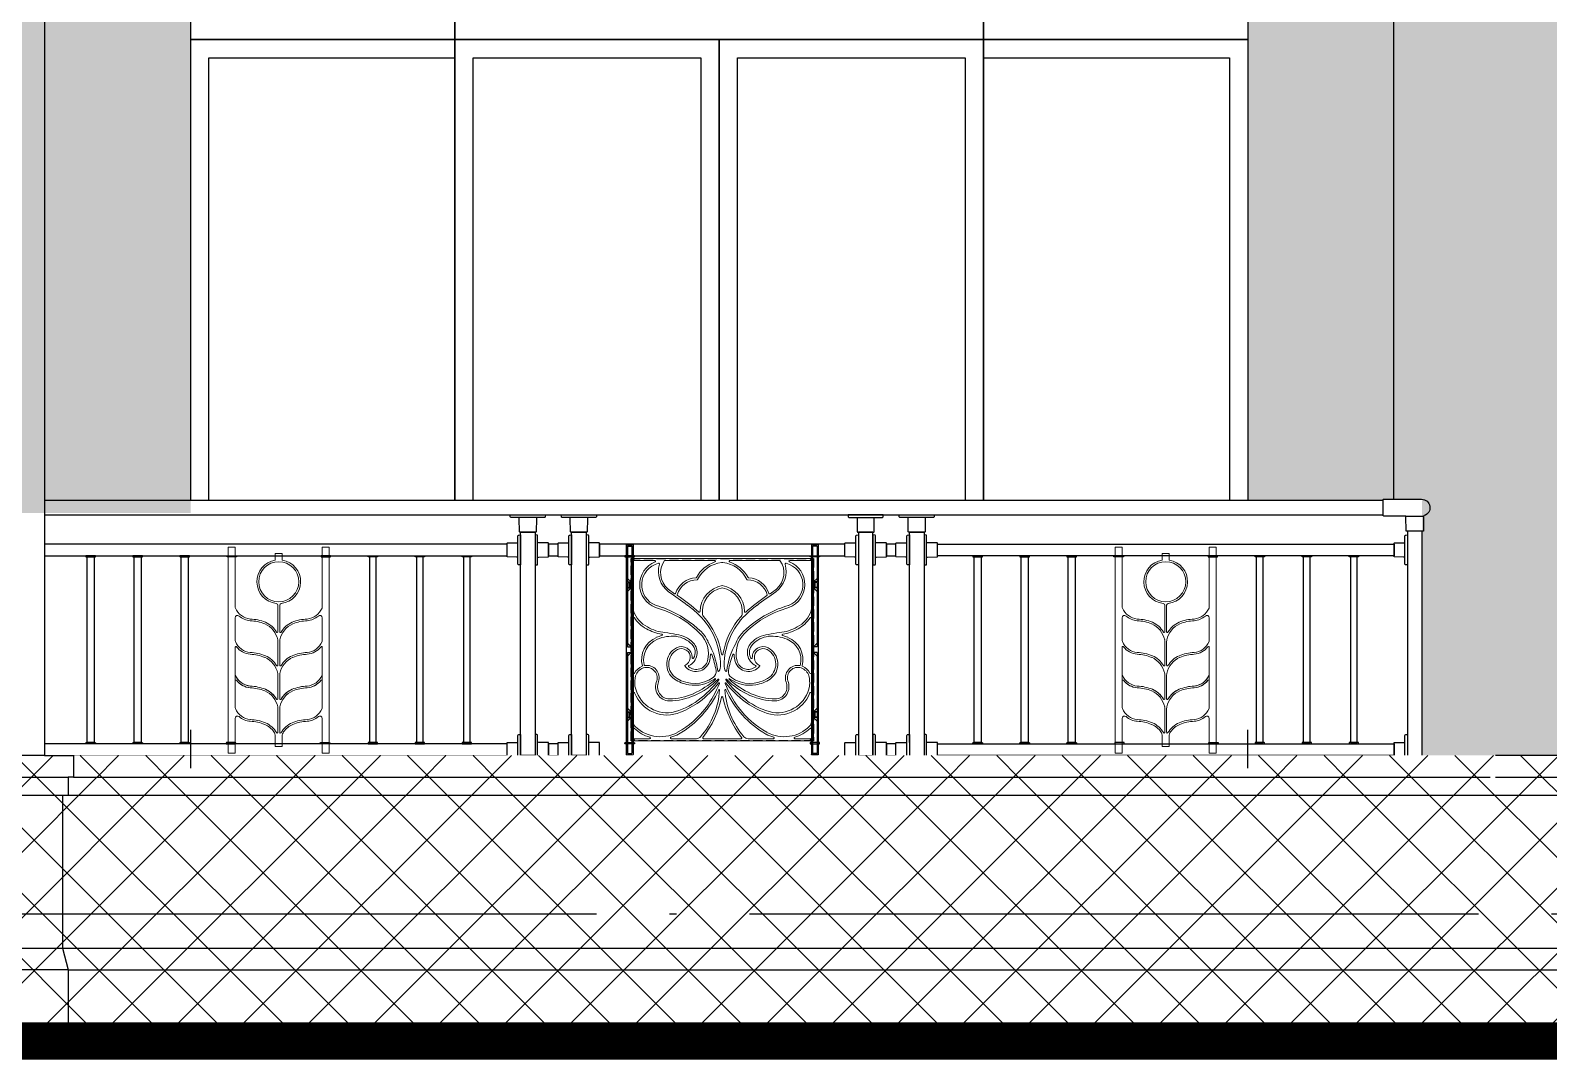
# Model space of a CAD drawing. Extents: x -12446 to 284554, y -295110 to 165007.
# Drawn here: x 84960 to 89126, y -262654 to -259829 of the extents above; entities that cross this region are included whole.
import ezdxf

# ---------------------------------------------------------------- set-up
doc = ezdxf.new("R2010")
doc.units = 0
doc.header["$LTSCALE"] = 1000
doc.linetypes.add('AX-14-E$0$DASH', pattern=[0.35, 0.25, -0.1])
doc.linetypes.add('AX-14-E$0$DOTE', pattern=[2.42, 2, -0.2, 0.02, -0.2])
doc.layers.get('0').update_dxf_attribs({"linetype": 'CONTINUOUS'})
doc.layers.get('Defpoints').update_dxf_attribs({"linetype": 'CONTINUOUS'})
for name, color, linetype in [('A-Anno-Note', 241, 'CONTINUOUS'), ('AX-14-comp-tc$0$AX-T-LMCZ-Z$0$AX-13-E01-E03$0$A-Detl-Patt', 8, 'CONTINUOUS'), ('AX-14-comp-tc$0$AX-T-LMCZ-Z$1$AX-13-E01-E03$0$家具与填充', 251, 'CONTINUOUS'), ('AX-14-E$0$A-Detl-Fine', 152, 'CONTINUOUS'), ('AX-14-E$0$A-Detl-Thin', 131, 'CONTINUOUS'), ('AX-14-E$0$A-elev-FIXT', 9, 'CONTINUOUS'), ('AX-14-E$0$A-elev-HRAL', 61, 'CONTINUOUS'), ('AX-14-E$0$A-elev-XFINE', 8, 'CONTINUOUS'), ('AX-14-E$0$栏杆型材', 82, 'CONTINUOUS'), ('AX-14-E$0$阳台栏杆扶手', 82, 'CONTINUOUS')]:
    doc.layers.add(name, color=color, linetype=linetype)
doc.layers.add('AX-14-E$0$A-Grid', color=222, linetype='AX-14-E$0$DOTE', plot=False)
doc.layers.add('AX-14-E$0$花形线', color=241, linetype='CONTINUOUS', lineweight=15)

# ---------------------------------------------------------------- blocks, each defined once
blk = doc.blocks.new('AX-14-E$0$4080转角立图')
at = {"layer": 'AX-14-E$0$A-elev-FIXT', "linetype": 'Continuous'}
blk.add_line((25.6, 42), (-24.3, 42), dxfattribs=at)
blk.add_lwpolyline([(-25.3, 43, -0.327139), (-24.2, 41.5), (-23.5, 0), (23.5, 0), (24.2, 40.5, -0.409111), (25.7, 42), (85.3, 42, 0.414214), (86.8, 43.5), (86.8, 86.5, 0.414214), (85.3, 88), (-18.8, 88, 0.865157)], format="xyb", close=True, dxfattribs=at)
blk = doc.blocks.new('AX-14-E$0$32固定座立面')
at = {"layer": 'AX-14-E$0$栏杆型材', "color": 6, "linetype": 'Continuous'}
blk.add_line((-7, -22.5), (-7, 22.5), dxfattribs=at)
blk.add_lwpolyline([(-7, -22.5, 0.41166), (-10, -19.5), (-36, -19.3, -0.41166), (-37, -18.3), (-37, 18.3, -0.41166), (-36, 19.3), (-10, 19.5, 0.41166), (-7, 22.5), (-7, 39, -0.41166), (-5, 41), (0, 41.1), (0, -41.1), (-5, -41, -0.41166), (-7, -39)], format="xyb", close=True, dxfattribs=at)
blk = doc.blocks.new('AX-14-E$0$螺帽01')
at = {"layer": 'AX-14-E$0$A-elev-XFINE', "linetype": 'Continuous'}
blk.add_lwpolyline([(-12.5, -3), (12.5, -3, 0.414214), (13, -2.5), (13, -0.5, 0.414214), (12.5, 0), (-12.5, 0, 0.414214), (-13, -0.5), (-13, -2.5, 0.414214)], format="xyb", close=True, dxfattribs=at)
blk = doc.blocks.new('AX-14-E$0$40固定座立图')
at = {"layer": 'AX-14-E$0$A-elev-HRAL', "color": 6, "linetype": 'Continuous'}
blk.add_line((-26.5, -7), (26.5, -7), dxfattribs=at)
blk.add_lwpolyline([(48, -5), (48.1, 0), (-48.1, 0), (-48, -5, 0.41166), (-46, -7), (-26.5, -7, -0.41166), (-23.5, -10), (-23.2, -46, 0.41166), (-22.2, -47), (22.2, -47, 0.41166), (23.2, -46), (23.5, -10, -0.41166), (26.5, -7), (46, -7, 0.41166)], format="xyb", close=True, dxfattribs=at)
blk = doc.blocks.new('*U266')
at = {"layer": 'AX-14-E$0$A-elev-HRAL', "ltscale": 10}
for points in [[(12.5, 258, -0.414214), (13, 257.5), (13, 255.5, -0.414214), (12.5, 255), (-12.5, 255, -0.414214), (-13, 255.5), (-13, 257.5, -0.414214), (-12.5, 258)], [(12.5, -258, 0.414214), (13, -257.5), (13, -255.5, 0.414214), (12.5, -255), (-12.5, -255, 0.414214), (-13, -255.5), (-13, -257.5, 0.414214), (-12.5, -258)]]:
    blk.add_lwpolyline(points, format="xyb", close=True, dxfattribs=at)
blk.add_lwpolyline([(-9.5, -255), (9.5, -255), (9.5, 255), (-9.5, 255)], close=True, dxfattribs=at)
blk = doc.blocks.new('*U267')
at = {"layer": 'AX-14-E$0$A-elev-HRAL', "color": 0, "linetype": 'ByBlock', "lineweight": -2}
for p in [(0, 0), (129, 0), (258, 0)]:
    blk.add_blockref('*U266', p, dxfattribs=at)
blk = doc.blocks.new('*U268')
at = {"layer": 'AX-14-E$0$A-elev-HRAL', "ltscale": 10}
for points in [[(12.5, 258, -0.414214), (13, 257.5), (13, 255.5, -0.414214), (12.5, 255), (-12.5, 255, -0.414214), (-13, 255.5), (-13, 257.5, -0.414214), (-12.5, 258)], [(12.5, -258, 0.414214), (13, -257.5), (13, -255.5, 0.414214), (12.5, -255), (-12.5, -255, 0.414214), (-13, -255.5), (-13, -257.5, 0.414214), (-12.5, -258)]]:
    blk.add_lwpolyline(points, format="xyb", close=True, dxfattribs=at)
blk.add_lwpolyline([(-9.5, -255), (9.5, -255), (9.5, 255), (-9.5, 255)], close=True, dxfattribs=at)
blk = doc.blocks.new('*U269')
at = {"layer": 'AX-14-E$0$A-elev-HRAL', "color": 0, "linetype": 'ByBlock', "lineweight": -2}
for p in [(0, 0), (129, 0), (258, 0)]:
    blk.add_blockref('*U268', p, dxfattribs=at)
blk = doc.blocks.new('*U270')
at = {"layer": 'AX-14-E$0$A-elev-HRAL', "ltscale": 10}
for points in [[(12.5, 258, -0.414214), (13, 257.5), (13, 255.5, -0.414214), (12.5, 255), (-12.5, 255, -0.414214), (-13, 255.5), (-13, 257.5, -0.414214), (-12.5, 258)], [(12.5, -258, 0.414214), (13, -257.5), (13, -255.5, 0.414214), (12.5, -255), (-12.5, -255, 0.414214), (-13, -255.5), (-13, -257.5, 0.414214), (-12.5, -258)]]:
    blk.add_lwpolyline(points, format="xyb", close=True, dxfattribs=at)
blk.add_lwpolyline([(-9.5, -255), (9.5, -255), (9.5, 255), (-9.5, 255)], close=True, dxfattribs=at)
blk = doc.blocks.new('*U271')
at = {"layer": 'AX-14-E$0$A-elev-HRAL', "color": 0, "linetype": 'ByBlock', "lineweight": -2}
for p in [(0, 0), (129, 0), (258, 0)]:
    blk.add_blockref('*U270', p, dxfattribs=at)
blk = doc.blocks.new('*U272')
at = {"layer": 'AX-14-E$0$A-elev-HRAL', "ltscale": 10}
for points in [[(12.5, 258, -0.414214), (13, 257.5), (13, 255.5, -0.414214), (12.5, 255), (-12.5, 255, -0.414214), (-13, 255.5), (-13, 257.5, -0.414214), (-12.5, 258)], [(12.5, -258, 0.414214), (13, -257.5), (13, -255.5, 0.414214), (12.5, -255), (-12.5, -255, 0.414214), (-13, -255.5), (-13, -257.5, 0.414214), (-12.5, -258)]]:
    blk.add_lwpolyline(points, format="xyb", close=True, dxfattribs=at)
blk.add_lwpolyline([(-9.5, -255), (9.5, -255), (9.5, 255), (-9.5, 255)], close=True, dxfattribs=at)
blk = doc.blocks.new('*U273')
at = {"layer": 'AX-14-E$0$A-elev-HRAL', "color": 0, "linetype": 'ByBlock', "lineweight": -2}
for p in [(0, 0), (129, 0), (258, 0)]:
    blk.add_blockref('*U272', p, dxfattribs=at)
blk = doc.blocks.new('AX-14-E$0$镁铝合金竖杆576')
at = {"layer": 'AX-14-E$0$A-elev-HRAL', "ltscale": 10}
for p, q in [((-13.5, 287.5, 0), (-13.5, -287.5, 0)), ((-13, 288, 0), (5, 288, 0)), ((-10, 284, 0), (-10, 186)), ((-9.5, 284.5, 0), (1.5, 284.5, 0)), ((2, 284, 0), (2, -284, 0)), ((5.5, 287.5, 0), (5.5, -287.5, 0)), ((-10, 196), (0, 186)), ((-10, 186), (0, 186)), ((-10, 185), (-10, 171)), ((-10, 185), (0, 185)), ((-10, 171), (0, 171)), ((-10, 170), (-10, 8)), ((-10, 170), (0, 170)), ((-10, 160), (0, 170)), ((0, 186), (0, 170)), ((2, 207.5), (5.5, 207.5)), ((-10, 18), (0, 8)), ((-10, 8), (0, 8)), ((0, 8), (0, -8)), ((-10, -8), (-10, -170)), ((-10, -8), (0, -8)), ((-10, -18), (0, -8)), ((-10, -160), (0, -170)), ((-10, -170), (0, -170)), ((-10, -171), (-10, -185)), ((-10, -171), (0, -171)), ((-10, -185), (0, -185)), ((-10, -186), (-10, -284, 0)), ((-10, -186), (0, -186)), ((-10, -196), (0, -186)), ((0, -170), (0, -186)), ((2, -187.5), (5.5, -187.5)), ((-13, -288, 0), (5, -288, 0)), ((-9.5, -284.5, 0), (1.5, -284.5, 0))]:
    blk.add_line(p, q, dxfattribs=at)
for centre, start, end in [((-13, 287.5, 0), 90, 180), ((-9.5, 284, 0), 90, 180), ((1.5, 284, 0), 0, 90), ((5, 287.5, 0), 0, 90), ((-13, -287.5, 0), 180, 270), ((-9.5, -284, 0), 180, 270), ((1.5, -284, 0), 270, 0), ((5, -287.5, 0), 270, 0)]:
    blk.add_arc(centre, 0.5, start, end, dxfattribs=at)
blk = doc.blocks.new('AX-14-E$0$祥云铁花六')
at = {"layer": 'AX-14-E$0$花形线'}
for p, q in [((0, -107), (0, -3)), ((0, -3), (7, -3)), ((5.5, -6.5), (5.5, -139)), ((65, -5.5), (6.5, -5.5)), ((9, -1), (7, -3)), ((9, 0), (491, 0)), ((9, 0), (9, -1)), ((229.3, -5.5), (91.6, -5.5)), ((408.4, -5.5), (270.7, -5.5)), ((493.5, -5.5), (435, -5.5)), ((491, 0), (491, -1)), ((491, -1), (493, -3)), ((500, -3), (493, -3)), ((494.5, -139), (494.5, -6.5)), ((500, -3), (500, -107)), ((0, -407), (0, -107)), ((101.4, -84.1), (119, -96.8)), ((381, -96.8), (398.6, -84.1)), ((500, -107), (500, -407)), ((5.5, -163.8), (5.5, -314.1)), ((94.2, -143.4), (67, -134.2)), ((96.2, -138.3), (96.2, -138.3)), ((403.8, -138.3), (403.8, -138.3)), ((433, -134.2), (405.8, -143.4)), ((494.5, -314.1), (494.5, -163.8)), ((35.6, -290.5), (36, -292.9)), ((214.8, -282.3), (214.7, -282.4)), ((285.3, -282.4), (285.2, -282.3)), ((464, -292.9), (464.4, -290.5)), ((5.5, -369.7), (5.5, -449)), ((494.5, -454.9), (494.5, -369.7)), ((0, -497), (0, -407)), ((500, -407), (500, -497)), ((-5, -422), (-4, -421)), ((-5, -434), (-5, -422)), ((-5, -434), (-4, -435)), ((-4, -421), (0, -421)), ((-4, -435), (-4, -421)), ((-4, -435), (0, -435)), ((504, -421), (500, -421)), ((504, -435), (500, -435)), ((505, -422), (504, -421)), ((504, -435), (504, -421)), ((505, -434), (504, -435)), ((505, -434), (505, -422)), ((0, -497), (7, -497)), ((5.5, -467.7), (5.5, -493.5)), ((6.5, -494.5), (50.7, -494.5)), ((9, -499), (7, -497)), ((9, -500), (9, -499)), ((109.6, -494.5), (179, -494.5)), ((198.5, -494.5), (301.5, -494.5)), ((321, -494.5), (390.4, -494.5)), ((449.3, -494.5), (493.5, -494.5)), ((491, -499), (493, -497)), ((491, -500), (491, -499)), ((500, -497), (493, -497)), ((494.5, -493.5), (494.5, -467.7)), ((491, -500), (9, -500))]:
    blk.add_line(p, q, dxfattribs=at)
at = {"layer": 'AX-14-E$0$花形线', "ltscale": 10}
for p, q in [((-5, -66), (-4, -65)), ((-5, -78), (-5, -66)), ((-5, -78), (-4, -79)), ((-4, -65), (0, -65)), ((-4, -79), (-4, -65)), ((-4, -79), (0, -79)), ((504, -65), (500, -65)), ((504, -79), (500, -79)), ((505, -66), (504, -65)), ((504, -79), (504, -65)), ((505, -78), (504, -79)), ((505, -78), (505, -66))]:
    blk.add_line(p, q, dxfattribs=at)
at = {"layer": 'AX-14-E$0$花形线'}
for centre, radius, start, end in [((6.5, -6.5), 1, 90, 180), ((90.2, -71.5), 66.8, 111.4629, 249.7109), ((89.4, -72), 60.6, 103.7038, 249.4926), ((65, -7.5), 2, 291.4629, 90), ((146.9, -34.8), 72.1, 164.5587, 232.2861), ((75.5, -15), 2, 344.5587, 103.7038), ((139.1, -39.5), 58.4, 144.3447, 229.8382), ((258.8, -95.2), 90.5, 108.6201, 151.5086), ((258.2, -94.4), 84.1, 96.8348, 154.2697), ((229.3, -7.5), 2, 288.6201, 90), ((250, -25.8), 15, 83.1652, 96.8348), ((241.8, -94.4), 84.1, 25.7303, 83.1652), ((270.7, -7.5), 2, 90, 251.3799), ((241.2, -95.2), 90.5, 28.4914, 71.3799), ((353.1, -34.8), 72.1, 307.7139, 15.4413), ((360.9, -39.5), 58.4, 310.1618, 35.6553), ((424.5, -15), 2, 76.2962, 195.4413), ((410.6, -72), 60.6, 289.9688, 76.2962), ((435, -7.5), 2, 90, 248.5371), ((409.8, -71.5), 66.8, 290.2891, 68.5371), ((493.5, -6.5), 1, 0, 90), ((180.7, -114.5), 61.6, 92.9378, 162.2662), ((180.7, -114.5), 56.1, 89.2014, 164.7366), ((177.5, -51.1), 2, 272.9378, 332.1055), ((181.5, -57.5), 1, 269.2014, 334.727), ((262.6, -146.9), 73.7, 99.8083, 178.7152), ((261.2, -145.4), 66, 99.8055, 187.1068), ((237.4, -146.9), 73.7, 1.2848, 80.1917), ((238.8, -145.4), 66, 352.8932, 80.1945), ((318.5, -57.5), 1, 205.273, 270.7986), ((319.3, -114.5), 56.1, 15.2634, 90.7986), ((322.5, -51.1), 2, 207.8945, 267.0622), ((319.3, -114.5), 61.6, 17.7338, 87.0622), ((-287.1, -696.7), 719.7, 52.1378, 57.1958), ((120.2, -95.2), 2, 234.3098, 342.2662), ((128.6, -100.3), 2, 164.7366, 234.9669), ((-181, -559), 551.4, 48.3295, 55.988), ((681, -559), 551.4, 124.012, 131.6705), ((787.1, -696.7), 719.7, 122.8042, 127.8622), ((371.4, -100.3), 2, 305.0331, 15.2634), ((379.8, -95.2), 2, 197.7338, 305.6902), ((20.5, -139), 15, 180, 198.5788), ((7.5, -163.8), 2, 31.9301, 180), ((78.8, -119.4), 76.5, 198.5788, 243.5048), ((78.7, -119.4), 81.9, 211.9301, 243.3006), ((73.4, -114.7), 15, 249.4926, 253.5166), ((-30.5, -466), 351.3, 68.8614, 73.5166), ((-3.1, -394.9), 269.7, 44.6157, 68.8614), ((-10.5, -406.3), 288.4, 45.1922, 68.2807), ((-6.7, -352.5), 276.1, 45.5911, 54.2274), ((186.9, -145.6), 2, 228.3295, 10.7823), ((49.6, -294.9), 195.5, 0.3834, 45.5911), ((205.7, -152.6), 10, 185.2537, 222.1559), ((48.3, -295.2), 202.4, 9.2413, 42.1559), ((451.7, -295.2), 202.4, 137.8441, 170.7587), ((450.4, -294.9), 195.5, 134.4089, 179.6166), ((294.3, -152.6), 10, 317.8441, 354.7463), ((510.5, -406.3), 288.4, 111.7193, 134.8078), ((503.1, -394.9), 269.7, 111.1386, 135.3843), ((313.1, -145.6), 2, 169.2177, 311.6705), ((506.7, -352.5), 276.1, 125.7726, 134.4089), ((530.5, -466), 351.3, 106.4044, 111.1386), ((421.2, -119.4), 76.5, 296.4952, 341.4212), ((421.3, -119.4), 81.9, 296.6994, 328.0699), ((492.5, -163.8), 2, 0, 148.0699), ((479.5, -139), 15, 341.4212, 0), ((105.7, -81.6), 128, 240.1164, 260.3322), ((105.7, -81.6), 122.5, 240.1164, 263.9737), ((83.9, -209.8), 2, 284.3564, 80.3322), ((53.6, -567), 365.7, 78.9111, 83.8433), ((115.1, -283.7), 76, 43.334, 83.3313), ((133.7, -261.1), 78.3, 345.2933, 45.1922), ((133.7, -261.1), 83.8, 21.5129, 45.1922), ((366.3, -261.1), 78.3, 134.8078, 194.7067), ((366.3, -261.1), 83.8, 134.8078, 158.4871), ((384.9, -283.7), 76, 96.6687, 136.666), ((446.4, -567), 365.7, 96.1567, 101.0889), ((394.3, -81.6), 122.5, 276.0263, 299.8836), ((416.1, -209.8), 2, 99.6678, 255.6436), ((394.3, -81.6), 128, 279.6678, 299.8836), ((95.1, -277.9), 66.4, 112.1902, 194.3855), ((94.9, -277.7), 60.7, 112.1323, 192.199), ((115.1, -331.7), 123.9, 104.3564, 111.3434), ((114, -324.7), 111.5, 85.2413, 112.1323), ((148.1, -289.9), 50.6, 118.3226, 234.3446), ((114.3, -285.3), 72.2, 43.6853, 82.8845), ((138.1, -271.3), 29.5, 357.7363, 118.4287), ((138.1, -271.3), 24, 293.393, 117.9205), ((142, -258.3), 39.1, 295.1597, 43.334), ((144.4, -257.5), 31.3, 329.1668, 45.0781), ((230.3, -223), 20, 201.5129, 209.4559), ((34.3, -333.7), 205, 7.1734, 29.4559), ((465.7, -333.7), 205, 150.5441, 172.8266), ((269.7, -223), 20, 330.5441, 338.4871), ((358, -258.3), 39.1, 136.666, 244.8403), ((355.6, -257.5), 31.3, 134.9219, 210.8332), ((361.9, -271.3), 29.5, 61.5713, 182.2637), ((385.7, -285.3), 72.2, 97.1155, 136.3147), ((361.9, -271.3), 24, 62.0795, 246.607), ((351.9, -289.9), 50.6, 305.6554, 61.6774), ((386, -324.7), 111.5, 67.8677, 94.7587), ((384.9, -331.7), 123.9, 68.6566, 75.6436), ((405.1, -277.7), 60.7, 347.801, 67.8677), ((404.9, -277.9), 66.4, 345.6145, 67.8098), ((148, -289.9), 45, 117.9536, 240.6207), ((177.8, -271.5), 38.5, 217.2759, 343.5434), ((178.6, -272.3), 32.1, 230.4792, 344.4049), ((169.6, -272.5), 2, 177.7363, 329.1668), ((133.7, -261.1), 83.8, 345.2933, 357.6896), ((219.4, -264.5), 2, 20.1455, 177.6896), ((-25.3, -354.3), 262.7, 10.3928, 20.1455), ((250, -262.4), 2, 189.2413, 350.7587), ((525.3, -354.3), 262.7, 159.8545, 169.6072), ((280.6, -264.5), 2, 2.3104, 159.8545), ((366.3, -261.1), 83.8, 182.3104, 194.7067), ((322.2, -271.5), 38.5, 196.4566, 322.7241), ((321.4, -272.3), 32.1, 195.5951, 309.5208), ((330.4, -272.5), 2, 210.8332, 2.2637), ((352, -289.9), 45, 299.3793, 62.0464), ((7.5, -314.1), 2, 180, 334.1364), ((44.7, -332.1), 39.3, 111.7373, 154.1364), ((98.6, -341.8), 88.6, 167.2346, 184.4473), ((45, -332.6), 34.4, 109.6431, 162.4707), ((29.7, -294.6), 1, 291.9632, 14.3855), ((42.5, -327.6), 28.8, 343.2516, 108.1432), ((37, -292.7), 1, 191.0799, 278.9061), ((42.5, -327.5), 34.3, 342.2251, 98.9061), ((176.1, -243), 105.2, 236.8488, 260.0488), ((173.7, -253.2), 89.7, 237.7959, 304.6649), ((148, -294.2), 1, 113.393, 217.2759), ((159.4, -295.5), 2, 115.1597, 230.4792), ((174.2, -253.7), 94.3, 260.0488, 306.1557), ((75.9, -161.1), 230.4, 294.2606, 312.4746), ((92, -187.8), 205, 293.5859, 315.7061), ((5.5, -152.9), 295.9, 307.0893, 322.472), ((213.4, -310.5), 20, 304.6649, 10.3928), ((230.5, -330.7), 1.09, 342.7316, 126.1557), ((239.7, -307.8), 2, 187.1734, 335.5468), ((239.1, -332.3), 1.33, 322.472, 104.2732), ((205.1, -292.1), 40.1, 335.5468, 357.7723), ((294.9, -292.1), 40.1, 182.2277, 204.4532), ((260.3, -307.8), 2, 204.4532, 352.8266), ((260.9, -332.3), 1.33, 75.7268, 217.528), ((494.5, -152.9), 295.9, 217.528, 232.9107), ((408, -187.8), 205, 224.2939, 246.4141), ((286.6, -310.5), 20, 169.6072, 235.3351), ((269.5, -330.7), 1.09, 53.8443, 197.2684), ((424.1, -161.1), 230.4, 227.5254, 245.7394), ((325.8, -253.7), 94.3, 233.8443, 279.9512), ((326.3, -253.2), 89.7, 235.3351, 302.2041), ((340.6, -295.5), 2, 309.5208, 64.8403), ((323.9, -243), 105.2, 279.9512, 303.1512), ((352, -294.2), 1, 322.7241, 66.607), ((457.5, -327.5), 34.3, 81.0939, 197.7749), ((457.5, -327.6), 28.8, 71.8568, 196.7484), ((463, -292.7), 1, 261.0939, 348.9201), ((455, -332.6), 34.4, 17.5293, 70.3569), ((470.3, -294.6), 1, 165.6145, 248.0368), ((455.3, -332.1), 39.3, 25.8636, 68.2627), ((401.4, -341.8), 88.6, 355.5527, 12.7654), ((492.5, -314.1), 2, 205.8636, 0), ((7.5, -369.7), 2, 21.1901, 180), ((97.8, -334.7), 94.8, 201.1901, 293.4218), ((25.3, -347.5), 15, 184.4473, 190.9878), ((99.4, -333.1), 90.5, 190.9878, 277.6867), ((107.1, -351.5), 40.2, 157.1293, 212.2197), ((107.1, -351.5), 34.7, 157.134, 212.4682), ((104.7, -354.3), 36.7, 210.5687, 270.3076), ((104.7, -354.3), 31.2, 210.5585, 270.3163), ((104, -223.3), 162.2, 270.3163, 294.2606), ((-3.8, -249.3), 268.3, 299.9235, 335.5929), ((23.9, -173.4), 273.8, 306.6048, 322.2397), ((25.8, -347.8), 217.1, 319.3099, 356.5918), ((-30.5, -235), 293.2, 323.6074, 338.4375), ((240.9, -342.3), 1.33, 338.4375, 114.1721), ((241.5, -360.6), 1, 356.5918, 155.5929), ((258.5, -360.6), 1, 24.4071, 183.4082), ((474.2, -347.8), 217.1, 183.4082, 220.6901), ((259.1, -342.3), 1.33, 65.8279, 201.5625), ((530.5, -235), 293.2, 201.5625, 216.3926), ((503.8, -249.3), 268.3, 204.4071, 240.0765), ((476.1, -173.4), 273.8, 217.7603, 233.3952), ((396, -223.3), 162.2, 245.7394, 269.6837), ((402.2, -334.7), 94.8, 246.7449, 338.8099), ((400.6, -333.1), 90.5, 262.3133, 349.0122), ((395.3, -354.3), 31.2, 269.6837, 329.4415), ((395.3, -354.3), 36.7, 269.6924, 329.4313), ((392.9, -351.5), 34.7, 327.5318, 22.866), ((392.9, -351.5), 40.2, 327.7803, 22.8707), ((474.7, -347.5), 15, 349.0122, 355.5527), ((492.5, -369.7), 2, 0, 158.8099), ((100.6, -207.6), 183.4, 271.3252, 293.5859), ((68, -235.5), 192.3, 283.085, 307.0893), ((13.4, -267.4), 238.6, 298.5501, 323.6074), ((57.2, -218.3), 217.9, 291.03, 306.6048), ((-18.3, -324.6), 272.2, 322.2388, 348.1038), ((250, -381.1), 2, 11.8962, 168.1038), ((518.3, -324.6), 272.2, 191.8962, 217.7612), ((486.6, -267.4), 238.6, 216.3926, 241.4499), ((442.8, -218.3), 217.9, 233.3952, 248.8945), ((432, -235.5), 192.3, 232.9107, 256.915), ((399.4, -207.6), 183.4, 246.4141, 268.6748), ((20.5, -449), 15, 180, 224.593), ((358.9, -435.6), 15, 66.7449, 68.8945), ((419.8, -390.2), 98.9, 241.4499, 319.0945), ((7.5, -467.7), 2, 46.5545, 180), ((6.5, -493.5), 1, 180, 270), ((80.1, -391), 103.6, 226.5545, 253.8294), ((80.2, -390.2), 98.9, 224.593, 298.5501), ((50.7, -492.5), 2, 270, 73.8294), ((109.6, -492.5), 2, 106.1706, 270), ((80.1, -391), 103.6, 286.1706, 298.7785), ((179, -479.5), 15, 270, 319.3099), ((198.5, -492.5), 2, 142.2388, 270), ((301.5, -492.5), 2, 270, 37.7612), ((321, -479.5), 15, 220.6901, 270), ((419.9, -391), 103.6, 241.2215, 253.8294), ((390.4, -492.5), 2, 270, 73.8294), ((449.3, -492.5), 2, 106.1706, 270), ((419.9, -391), 103.6, 286.1706, 313.4455), ((492.5, -467.7), 2, 0, 133.4455), ((493.5, -493.5), 1, 270, 0)]:
    blk.add_arc(centre, radius, start, end, dxfattribs=at)
at = {"layer": 'Defpoints', "color": 1, "linetype": 'AX-14-E$0$DASH', "ltscale": 0.1}
blk.add_lwpolyline([(0, -500), (500, -500), (500, 0), (0, 0)], close=True, dxfattribs=at)
blk = doc.blocks.new('AX-14-E$0$麦穗铁花九')
at = {"layer": 'AX-14-E$0$花形线'}
for p, q in [((0, 0), (19, 0)), ((0, -566), (0, 0)), ((19, 0), (19, -163.7)), ((258, 0), (277, 0)), ((258, -163.7), (258, 0)), ((277, 0), (277, -566)), ((148, -18), (129, -18)), ((129, -36), (129, -18)), ((148, -18), (148, -36)), ((136, -232.5), (136, -159.8)), ((141, -159.8), (141, -232.5)), ((19, -194.2), (19, -255.7)), ((258, -255.7), (258, -194.2)), ((19, -274.9), (19, -347.7)), ((136, -324.5), (136, -258.9)), ((141, -258.9), (141, -324.5)), ((258, -347.7), (258, -274.9)), ((19, -439.7), (19, -347.7)), ((19, -366.9), (19, -439.7)), ((19, -366.9), (19, -439.7)), ((136, -416.5), (136, -350.9)), ((136, -416.5), (136, -350.9)), ((141, -350.9), (141, -416.5)), ((141, -350.9), (141, -416.5)), ((258, -347.7), (258, -439.7)), ((258, -439.7), (258, -366.9)), ((258, -439.7), (258, -366.9)), ((136, -508.5), (136, -442.9)), ((136, -508.5), (136, -442.9)), ((136, -508.5), (136, -442.9)), ((141, -442.9), (141, -508.5)), ((141, -442.9), (141, -508.5)), ((19, -470.2), (19, -566)), ((258, -566), (258, -470.2)), ((129, -547), (129, -519)), ((148, -547), (148, -519)), ((19, -566), (0, -566)), ((148, -547), (129, -547)), ((277, -566), (258, -566))]:
    blk.add_line(p, q, dxfattribs=at)
blk.add_circle((138.5, -95.2), 55, dxfattribs=at)
for centre, radius, start, end in [((138.5, -95.2), 60, 99.1102, 263.3742), ((138.5, -95.2), 60, 276.6258, 80.8898), ((29, -163.7), 10, 180, 202.5285), ((131, -159.8), 5, 0, 83.3742), ((146, -159.8), 5, 96.6259, 180), ((248, -163.7), 10, 337.4718, 360), ((25.5, -194.2), 6.5, 48.9817, 180), ((65, -148.8), 49, 202.5283, 264.7738), ((65, -148.8), 53.7, 228.9817, 264.9129), ((55.9, -319.5), 117.3, 67.9628, 87.8994), ((55.9, -319.4), 121.9, 67.8778, 87.8433), ((74.7, -267.6), 67, 30.6455, 66.0287), ((202.3, -267.6), 67, 113.9713, 149.3545), ((221.1, -319.4), 121.9, 92.1567, 112.1222), ((221.1, -319.5), 117.3, 92.1006, 112.0372), ((212, -148.8), 49, 275.2262, 337.4717), ((212, -148.8), 53.7, 275.0871, 311.0183), ((251.5, -194.2), 6.5, 360, 131.0183), ((74.7, -267.6), 62.3, 11.9892, 66.0287), ((134, -232.5), 2, 210.6455, 360), ((143, -232.5), 2, 180, 329.3545), ((202.3, -267.6), 62.3, 113.9713, 168.0108), ((29, -255.7), 10, 180, 202.5285), ((21, -274.9), 2, 37.8001, 180), ((65, -240.8), 49, 202.5283, 264.7738), ((65, -240.8), 53.7, 217.8001, 264.9129), ((55.9, -411.4), 121.9, 67.8778, 87.8433), ((116, -258.9), 20, 360, 11.9893), ((161, -258.9), 20, 168.0107, 180), ((221.1, -411.4), 121.9, 92.1567, 112.1222), ((212, -240.8), 49, 275.2262, 337.4717), ((212, -240.8), 53.7, 275.0871, 322.1999), ((256, -274.9), 2, 360, 142.1999), ((248, -255.7), 10, 337.4718, 360), ((55.9, -411.5), 117.3, 67.9628, 87.8994), ((74.7, -359.6), 62.3, 11.9892, 66.0287), ((74.7, -359.6), 67, 30.6455, 66.0287), ((134, -324.5), 2, 210.6456, 360), ((143, -324.5), 2, 180, 329.3545), ((202.3, -359.6), 62.3, 113.9713, 168.0108), ((202.3, -359.6), 67, 113.9713, 149.3545), ((221.1, -411.5), 117.3, 92.1006, 112.0372), ((29, -347.7), 10, 180, 202.5285), ((29, -347.7), 10, 180, 202.5285), ((21, -366.9), 2, 37.8001, 180), ((21, -366.9), 2, 37.8001, 180), ((65, -332.8), 49, 202.5283, 264.7738), ((65, -332.8), 49, 202.5283, 264.7738), ((65, -332.8), 49, 202.5283, 264.7738), ((65, -332.8), 53.7, 217.8001, 264.9129), ((65, -332.8), 53.7, 217.8001, 264.9129), ((65, -332.8), 53.7, 220.6616, 264.9129), ((116, -350.9), 20, 360, 11.9892), ((116, -350.9), 20, 360, 11.9892), ((161, -350.9), 20, 168.0107, 180), ((161, -350.9), 20, 168.0108, 180), ((212, -332.8), 49, 275.2262, 339.9297), ((212, -332.8), 49, 275.2262, 337.4717), ((212, -332.8), 49, 275.2262, 337.4717), ((212, -332.8), 53.7, 275.0871, 322.1999), ((212, -332.8), 53.7, 275.0871, 322.1999), ((212, -332.8), 53.7, 275.0871, 319.3384), ((256, -366.9), 2, 360, 142.1999), ((256, -366.9), 2, 360, 142.1999), ((248, -347.7), 10, 337.4718, 360), ((248, -347.7), 10, 337.4718, 360), ((55.9, -503.5), 117.3, 67.9628, 87.8994), ((55.9, -503.5), 117.3, 67.9628, 87.8994), ((55.9, -503.4), 121.9, 67.8778, 87.8433), ((55.9, -503.4), 121.9, 67.8778, 87.8433), ((74.7, -451.6), 62.3, 11.9892, 66.0287), ((74.7, -451.6), 62.3, 11.9892, 66.0287), ((74.7, -451.6), 67, 33.5141, 66.0287), ((74.7, -451.6), 67, 30.6455, 66.0287), ((74.7, -451.6), 67, 30.6455, 66.0287), ((134, -416.5), 2, 210.6456, 360), ((134, -416.5), 2, 210.6455, 360), ((143, -416.5), 2, 180, 329.3545), ((143, -416.5), 2, 180, 329.3544), ((202.3, -451.6), 62.3, 113.9713, 168.0108), ((202.3, -451.6), 62.3, 113.9713, 168.0108), ((202.3, -451.6), 67, 113.9713, 149.3545), ((202.3, -451.6), 67, 113.9713, 149.3545), ((202.3, -451.6), 67, 113.9713, 149.3545), ((202.3, -451.6), 67, 113.9713, 146.4859), ((221.1, -503.4), 121.9, 92.1567, 112.1222), ((221.1, -503.4), 121.9, 92.1567, 112.1222), ((221.1, -503.5), 117.3, 92.1006, 112.0372), ((221.1, -503.5), 117.3, 92.1006, 112.0372), ((29, -439.7), 10, 180, 202.5284), ((29, -439.7), 10, 180, 202.5285), ((65, -424.8), 49, 202.5283, 264.7738), ((65, -424.8), 49, 202.5283, 264.7738), ((116, -442.9), 20, 0.0001, 11.989), ((116, -442.9), 20, 360, 11.9893), ((161, -442.9), 20, 168.0109, 180), ((161, -442.9), 20, 168.0108, 180), ((212, -424.8), 49, 275.2262, 337.4717), ((212, -424.8), 49, 275.2262, 337.4717), ((248, -439.7), 10, 337.4717, 360), ((248, -439.7), 10, 337.4718, 360), ((25.5, -470.2), 6.5, 48.9817, 180), ((65, -424.8), 53.7, 228.9817, 264.9129), ((65, -424.8), 53.7, 228.9817, 264.9129), ((55.9, -595.5), 117.3, 67.9628, 87.8994), ((55.9, -595.5), 117.3, 67.9628, 87.8994), ((55.9, -595.4), 121.9, 67.8778, 87.8433), ((55.9, -595.4), 121.9, 67.8778, 87.8433), ((74.7, -543.6), 62.3, 35.6545, 66.0287), ((74.7, -543.6), 67, 30.6455, 66.0287), ((74.7, -543.6), 67, 30.6455, 66.0287), ((202.3, -543.6), 67, 113.9713, 149.3545), ((202.3, -543.6), 67, 113.9713, 149.3545), ((202.3, -543.6), 62.3, 113.9713, 144.3455), ((221.1, -595.4), 121.9, 92.1567, 112.1222), ((221.1, -595.4), 121.9, 92.1567, 112.1222), ((221.1, -595.5), 117.3, 92.1006, 112.0372), ((221.1, -595.5), 117.3, 92.1006, 112.0372), ((212, -424.8), 53.7, 275.0871, 311.03), ((212, -424.8), 53.7, 275.0871, 311.0183), ((251.5, -470.2), 6.5, 360, 131.0183), ((109, -519), 20, 360, 35.6546), ((134, -508.5), 2, 210.6456, 360), ((134, -508.5), 2, 210.6456, 360), ((134, -508.5), 2, 210.6455, 360), ((143, -508.5), 2, 180, 329.3545), ((143, -508.5), 2, 180, 329.3545), ((168, -519), 20, 144.3455, 180)]:
    blk.add_arc(centre, radius, start, end, dxfattribs=at)
blk = doc.blocks.new('AX-14-E$0$A$C2994032C')
at = {"layer": 'AX-14-E$0$A-Detl-Fine'}
for points in [[(27228.7, 1435), (27228.7, 2650), (27903.7, 2650)], [(27953.7, 1435), (27953.7, 2650), (28578.7, 2650), (28578.7, 1435)], [(28678.7, 1435), (28678.7, 2650), (29303.7, 2650), (29303.7, 1435)], [(29353.7, 2650), (30028.7, 2650), (30028.7, 1435)]]:
    blk.add_lwpolyline(points, dxfattribs=at)
at = {"layer": 'AX-14-E$0$A-Detl-Thin'}
for p, q in [((30480, 1438), (30480, 3755)), ((26827.4, 625), (22828.7, 625)), ((35330, 625), (26842.4, 625)), ((22828.7, 206.3), (26827.4, 206.3)), ((26827.4, 206.3), (35330, 206.3)), ((26842.4, 146.3), (22813.7, 146.3)), ((26842.4, 146.3), (35345, 146.3)), ((34142.4, 0), (17078.7, 0))]:
    blk.add_line(p, q, dxfattribs=at)
for points in [[(27178.7, 3650), (27903.7, 3650), (27903.7, 2700), (27178.7, 2700)], [(27903.7, 3650), (29353.7, 3650), (29353.7, 2700), (27903.7, 2700)], [(29353.7, 3650), (30078.7, 3650), (30078.7, 2700), (29353.7, 2700)]]:
    blk.add_lwpolyline(points, close=True, dxfattribs=at)
for points in [[(27178.7, 1435), (27178.7, 2700), (27903.7, 2700), (27903.7, 1435)], [(27903.7, 1435), (27903.7, 2700), (28628.7, 2700), (28628.7, 1435)], [(28628.7, 1435), (28628.7, 2700), (29353.7, 2700), (29353.7, 1435)], [(29353.7, 1435), (29353.7, 2700), (30078.7, 2700), (30078.7, 1435)]]:
    blk.add_lwpolyline(points, dxfattribs=at)
at = {"layer": 'AX-14-E$0$栏杆型材', "elevation": 0}
for points in [[(28083.6, 1348), (28123.6, 1348), (28123.6, 735), (28083.6, 735)], [(28223.6, 1348), (28263.6, 1348), (28263.6, 735), (28223.6, 735)], [(29050.6, 1348), (29010.6, 1348), (29010.6, 735), (29050.6, 735)], [(28160.6, 1282.9), (28186.6, 1282.9), (28186.6, 1314.9), (28160.6, 1314.9)], [(28160.6, 735), (28186.6, 735), (28186.6, 767), (28160.6, 767)]]:
    blk.add_lwpolyline(points, close=True, dxfattribs=at)
blk.add_lwpolyline([(29150.6, 770), (29150.6, 1348), (29190.6, 1348), (29190.6, 770)], dxfattribs=at)
at = {"layer": 'AX-14-E$0$栏杆型材'}
for points in [[(30557.1, 735), (30557.1, 1350), (30517.1, 1350), (30517.1, 770)], [(26857.4, 735), (28046.6, 735), (28046.6, 767), (26777.4, 767)]]:
    blk.add_lwpolyline(points, dxfattribs=at)
for points in [[(28046.6, 1314.9), (26777.4, 1314.9), (26777.4, 1282.9), (28046.6, 1282.9)], [(28973.6, 1314.9), (28300.6, 1314.9), (28300.6, 1282.9), (28973.6, 1282.9)], [(29087.6, 1282.9), (29113.6, 1282.9), (29113.6, 1314.9), (29087.6, 1314.9)], [(29227.6, 1314.9), (30480.1, 1314.9), (30480.1, 1282.9), (29227.6, 1282.9)], [(29087.6, 735), (29113.6, 735), (29113.6, 767), (29087.6, 767)], [(29227.6, 767), (30480.1, 767), (30480.1, 735), (29227.6, 735)]]:
    blk.add_lwpolyline(points, close=True, dxfattribs=at)
at = {"layer": 'AX-14-E$0$阳台栏杆扶手'}
blk.add_lwpolyline([(26777.4, 1395), (30450.3, 1395), (30450.3, 1435), (26777.4, 1435)], close=True, dxfattribs=at)
at = {"xscale": -1}
blk.add_blockref('AX-14-E$0$祥云铁花六', (28887.1, 1275.4, 0), dxfattribs=at)
at = {"layer": 'AX-14-E$0$A-elev-HRAL', "xscale": -1}
for name, p in [('AX-14-E$0$4080转角立图', (30537.1, 1350)), ('AX-14-E$0$40固定座立图', (28103.6, 1395, 0)), ('AX-14-E$0$40固定座立图', (28243.6, 1395, 0)), ('AX-14-E$0$40固定座立图', (29170.6, 1395, 0)), ('AX-14-E$0$32固定座立面', (28123.6, 1298.9)), ('AX-14-E$0$32固定座立面', (28263.6, 1298.9)), ('AX-14-E$0$32固定座立面', (29050.6, 1298.9)), ('AX-14-E$0$32固定座立面', (29190.6, 1298.9)), ('AX-14-E$0$镁铝合金竖杆576', (28887.1, 1025, 0)), ('*U271', (27162.3, 1025, 0)), ('*U269', (29595.8, 1025, 0)), ('AX-14-E$0$32固定座立面', (28123.6, 751)), ('AX-14-E$0$32固定座立面', (28263.6, 751)), ('AX-14-E$0$32固定座立面', (29050.6, 751)), ('AX-14-E$0$32固定座立面', (29190.6, 751))]:
    blk.add_blockref(name, p, dxfattribs=at)
at = {"layer": 'AX-14-E$0$A-elev-HRAL'}
for name, p in [('AX-14-E$0$40固定座立图', (29030.6, 1395, 0)), ('AX-14-E$0$32固定座立面', (28083.6, 1298.9)), ('AX-14-E$0$32固定座立面', (28223.6, 1298.9)), ('AX-14-E$0$32固定座立面', (29010.6, 1298.9)), ('AX-14-E$0$32固定座立面', (29150.6, 1298.9)), ('AX-14-E$0$32固定座立面', (30517.1, 1298.9)), ('AX-14-E$0$镁铝合金竖杆576', (28387.1, 1025, 0)), ('*U273', (27678.3, 1025, 0)), ('*U267', (30111.8, 1025, 0)), ('AX-14-E$0$32固定座立面', (28083.6, 751)), ('AX-14-E$0$32固定座立面', (28223.6, 751)), ('AX-14-E$0$32固定座立面', (29010.6, 751)), ('AX-14-E$0$32固定座立面', (29150.6, 751)), ('AX-14-E$0$32固定座立面', (30517.1, 751))]:
    blk.add_blockref(name, p, dxfattribs=at)
at = {"layer": 'AX-14-E$0$栏杆型材', "xscale": -1}
for p in [(27291.3, 1282.9, 0), (28891.1, 1283, 0), (29724.8, 1282.9, 0)]:
    blk.add_blockref('AX-14-E$0$螺帽01', p, dxfattribs=at)
at = {"layer": 'AX-14-E$0$栏杆型材'}
for p in [(27549.3, 1282.9, 0), (28383.1, 1283, 0), (29982.8, 1282.9, 0)]:
    blk.add_blockref('AX-14-E$0$螺帽01', p, dxfattribs=at)
at = {"layer": 'AX-14-E$0$栏杆型材', "rotation": 180}
for p in [(27289.2, 767, 0), (28891.1, 767, 0), (29727, 767, 0)]:
    blk.add_blockref('AX-14-E$0$螺帽01', p, dxfattribs=at)
at = {"layer": 'AX-14-E$0$栏杆型材', "xscale": -1, "rotation": 180}
for p in [(27547.2, 767, 0), (28383.1, 767, 0), (29985, 767, 0)]:
    blk.add_blockref('AX-14-E$0$螺帽01', p, dxfattribs=at)
at = {"layer": 'AX-14-E$0$花形线', "xscale": -1}
blk.add_blockref('AX-14-E$0$麦穗铁花九', (27558.8, 1306.9, 0), dxfattribs=at)
at = {"layer": 'AX-14-E$0$花形线'}
blk.add_blockref('AX-14-E$0$麦穗铁花九', (29715.3, 1306.9, 0), dxfattribs=at)
blk.add_wipeout([(30758.7, 735), (26857.4, 735), (26857.4, 675), (30758.7, 675)]).dxf.layer = 'AX-14-E$0$A-Detl-Thin'
at = {"layer": 'AX-14-E$0$A-Detl-Thin'}
for p, q in [((35360, 735), (30758.7, 735)), ((30758.7, 675), (35345, 675))]:
    blk.add_line(p, q, dxfattribs=at)
blk.add_wipeout([(26857.4, 735), (22798.7, 735), (22798.7, 675), (26857.4, 675)]).dxf.layer = 'AX-14-E$0$A-Detl-Thin'
for p, q in [((26777.4, 3755), (26777.4, 735)), ((26777.4, 735), (22878.7, 735)), ((22813.7, 675), (26842.4, 675)), ((26857.4, 675), (30743.7, 675))]:
    blk.add_line(p, q, dxfattribs=at)
blk.add_lwpolyline([(26777.4, 735), (26857.4, 735), (26857.4, 675), (26842.4, 675), (26842.4, 625), (26827.4, 625), (26827.4, 206.3), (26842.4, 146.3), (26842.4, 0)], dxfattribs=at)
blk = doc.blocks.new('AX-14-comp-tc')
at = {"layer": 'AX-14-comp-tc$0$AX-T-LMCZ-Z$1$AX-13-E01-E03$0$家具与填充'}
h = blk.add_hatch(dxfattribs=at)
h.set_pattern_fill('AR-SAND', color=256, scale=24)
h.set_pattern_definition([(37.5, (-86013.83, -414895.72), (-1.920038, 58.7295885), [0, -46.3296, 0, -51.816, 0, -49.53]), (7.5, (-86013.83, -414895.72), (53.942794, 86.019012), [0, -24.9936, 0, -41.7576, 0, -16.002]), (327.5, (-86051.32, -414895.72), (94.919084, 0.172462), [0, -15.24, 0, -54.864, 0, -71.628]), (317.5, (-86051.32, -414895.72), (91.626774, 26.75152), [0, -7.62, 0, -35.9664, 0, -41.148])])
h.paths.add_polyline_path([(89247.5, -256591.2), (88547.1, -256591.2), (88547.1, -257773.9), (88626.2, -257773.9), (88627.5, -258731.9), (88667.5, -258731.9), (88667.5, -258776.9), (88847.5, -258776.9), (88847.5, -258876.9), (88747.5, -258876.9), (88747.5, -259011.9), (88797.5, -259011.9), (88797.5, -259321.9), (88547.1, -259321.9), (88547.1, -260723.9), (88626.2, -260723.9), (88627.5, -261681.9), (88667.5, -261681.9), (88667.5, -261726.9), (88847.5, -261726.9), (88847.5, -261826.9), (88747.5, -261826.9), (88747.5, -261961.9), (88797.5, -261961.9), (88797.5, -262271.9), (88547.1, -262271.9), (88547.1, -263673.9), (88626.2, -263673.9), (88627.5, -264631.9), (88667.5, -264631.9), (88667.5, -264676.9), (88847.5, -264676.9), (88847.5, -264776.9), (88747.5, -264776.9), (88747.5, -264911.9), (88797.5, -264911.9), (88797.5, -265221.9), (80947.5, -265221.9), (80947.5, -268241.9), (81067.5, -268241.9), (81067.5, -267573.9), (81547.5, -267573.9), (81547.5, -265221.9), (84247.5, -265221.9), (84247.5, -267576.9), (85247.5, -267576.9), (85247.5, -265221.9), (88147.5, -265221.9), (88147.5, -267543.4), (88625.9, -267540.4), (88625.9, -268241.9), (89247.5, -268241.9), (89247.5, -265541.9), (89097.5, -265541.9), (89097.5, -265421.9), (89147.5, -265421.9), (89147.5, -264441.9), (89097.5, -264441.9), (89097.5, -264341.9), (89247.5, -264341.9), (89247.5, -262591.9), (89097.5, -262591.9), (89097.5, -262491.9), (89147.5, -262491.9), (89147.5, -261491.9), (89097.5, -261491.9), (89097.5, -261391.9), (89247.5, -261391.9), (89247.5, -259641.9), (89097.5, -259641.9), (89097.5, -259541.9), (89147.5, -259541.9), (89147.5, -258541.9), (89097.5, -258541.9), (89097.5, -258441.9), (89247.5, -258441.9)])
h.paths.add_polyline_path([(91447.5, -256691.9), (92147.5, -256691.9), (92147.5, -268241.9), (91447.5, -268241.9), (91447.5, -265541.9), (91597.5, -265541.9), (91597.5, -265421.9), (91547.5, -265431.9), (91547.5, -264451.9), (91597.5, -264441.9), (91597.5, -264341.9), (91447.5, -264341.9), (91447.5, -262591.9), (91597.5, -262591.9), (91597.5, -262491.9), (91547.5, -262491.9), (91547.5, -261491.9), (91597.5, -261491.9), (91597.5, -261391.9), (91447.5, -261391.9), (91447.5, -259641.9), (91597.5, -259641.9), (91597.5, -259541.9), (91547.5, -259541.9), (91547.5, -258541.9), (91597.5, -258541.9), (91597.5, -258441.9), (91447.5, -258441.9)])
h.paths.add_polyline_path([(92148.8, -268241.9), (93348.8, -268241.9), (93348.8, -266276.9), (92148.8, -266276.9)], flags=16)
h.paths.add_polyline_path([(92148.8, -266276.9), (93448.8, -266276.9), (93448.8, -266176.9), (92148.8, -266176.9)], flags=16)
h = blk.add_hatch(dxfattribs=at)
h.set_pattern_fill('ANSI37', color=256, scale=80)
h.set_pattern_definition([(45, (-86013.83, -414895.72), (-89.80256, 89.80256), []), (135, (-86013.83, -414895.72), (-89.80256, -89.80256), [])])
h.paths.add_polyline_path([(60696.8, -268241.9), (93428.8, -268241.9), (93428.8, -268296.9), (93413.8, -268301.9), (93413.8, -268351.9), (93398.8, -268351.9), (93398.8, -268770.6), (93413.8, -268830.6), (93413.8, -268976.9), (60696.8, -268976.9)])
at = {"layer": 'AX-14-comp-tc$0$AX-T-LMCZ-Z$0$AX-13-E01-E03$0$A-Detl-Patt'}
for p, q in [((85247.5, -268276.9), (85247.5, -268171.9)), ((88147.5, -268276.9), (88147.5, -268171.9))]:
    blk.add_line(p, q, dxfattribs=at)
blk = doc.blocks.new('AX-14-E')
at = {"layer": 'AX-14-E$0$A-Grid'}
for p, q in [((55473.5, -262254.4), (94520.7, -262254.4)), ((55473.5, -262554.4), (94520.7, -262554.4))]:
    blk.add_line(p, q, dxfattribs=at)
at = {"layer": 'AX-14-E$0$A-Detl-Thin'}
blk.add_blockref('AX-14-E$0$A$C2994032C', (58221.6, -262554.4), dxfattribs=at)
at = {"layer": 'AX-14-E$0$A-Detl-Thin', "const_width": 100}
blk.add_lwpolyline([(56262.5, -262604.4), (94520.7, -262604.4)], dxfattribs=at)
at = {"layer": 'AX-14-E$0$A-Detl-Thin'}
blk.add_blockref('AX-14-comp-tc', (152.8, 6422.5), dxfattribs=at)

msp = doc.modelspace()

# ---------------------------------------------------------------- block references
at = {"layer": 'A-Anno-Note'}
msp.add_blockref('AX-14-E', (0, 0), dxfattribs=at)

doc.saveas('drawing.dxf')
